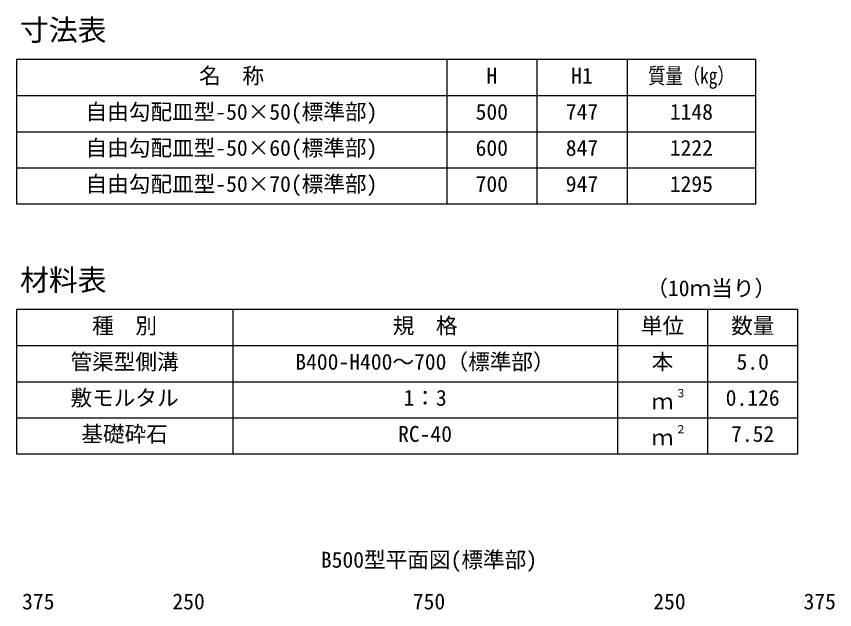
# Model space of a CAD drawing. Units: millimetres, scale not verified. Extents: x -12600 to 12600, y -5940 to 5940.
# Drawn here: x -10612 to -8911, y -4443 to -3209 of the extents above; entities that cross this region are included whole.
import ezdxf
from ezdxf.enums import TextEntityAlignment as Align

# ---------------------------------------------------------------- set-up
doc = ezdxf.new("R2010")
doc.units = ezdxf.units.MM
doc.header["$LTSCALE"] = 40
for name, color, linetype, lineweight in [('0-0_DIM', 7, 'Continuous', 25), ('0-3_HYO', 3, 'Continuous', 25), ('0-4_HYO2', 4, 'Continuous', 25), ('0-7_TXT', 7, 'Continuous', 25)]:
    doc.layers.add(name, color=color, linetype=linetype, lineweight=lineweight)
doc.styles.add('ＭＳ ゴシック', font='')
doc.styles.get('ＭＳ ゴシック').set_extended_font_data('MS Gothic')

msp = doc.modelspace()

# ---------------------------------------------------------------- linework, layer by layer
at = {"layer": '0-3_HYO'}
for p, q in [((-9717.5, -3298.87), (-9717.5, -3598.87)), ((-9530, -3298.87), (-9530, -3598.87)), ((-9342.5, -3298.87), (-9342.5, -3598.87)), ((-10612.5, -3373.87), (-9075, -3373.87)), ((-10162.5, -3818.65), (-10162.5, -4118.65)), ((-9362.5, -3818.65), (-9362.5, -4118.65)), ((-9175, -3818.65), (-9175, -4118.65)), ((-10612.5, -3893.65), (-8987.5, -3893.65))]:
    msp.add_line(p, q, dxfattribs=at)
for points in [[(-10612.5, -3598.87), (-9075, -3598.87), (-9075, -3298.87), (-10612.5, -3298.87)], [(-10612.5, -4118.65), (-8987.5, -4118.65), (-8987.5, -3818.65), (-10612.5, -3818.65)]]:
    msp.add_lwpolyline(points, close=True, dxfattribs=at)
at = {"layer": '0-4_HYO2'}
for p, q in [((-10612.5, -3448.87), (-9075, -3448.87)), ((-10612.5, -3523.87), (-9075, -3523.87)), ((-10612.5, -3968.65), (-8987.5, -3968.65)), ((-10612.5, -4043.65), (-8987.5, -4043.65))]:
    msp.add_line(p, q, dxfattribs=at)

# ---------------------------------------------------------------- texts
at = {"layer": '0-0_DIM', "style": 'ＭＳ ゴシック'}
for s, p in [('375', (-10600.56, -4452.02)), ('250', (-10288.06, -4452.02)), ('750', (-9788.06, -4452.02)), ('250', (-9288.06, -4452.02)), ('375', (-8975.56, -4452.02))]:
    msp.add_text(s, height=32.99, dxfattribs=at).set_placement(p, align=Align.BOTTOM_LEFT)
at = {"layer": '0-7_TXT', "style": 'ＭＳ ゴシック'}
for s, height, p in [('寸法表', 43.99, (-10605, -3272.62)), ('名\u3000称', 32.99, (-10232.5, -3358.87)), ('H', 32.99, (-9635, -3358.87)), ('H1', 32.99, (-9458.75, -3358.87)), ('自由勾配皿型-50×50(標準部)', 32.99, (-10468.75, -3433.87)), ('500', 32.99, (-9657.5, -3433.87)), ('747', 32.99, (-9470, -3433.87)), ('1148', 32.99, (-9253.75, -3433.87)), ('自由勾配皿型-50×60(標準部)', 32.99, (-10468.75, -3508.87)), ('600', 32.99, (-9657.5, -3508.87)), ('847', 32.99, (-9470, -3508.87)), ('1222', 32.99, (-9253.75, -3508.87)), ('自由勾配皿型-50×70(標準部)', 32.99, (-10468.75, -3583.87)), ('700', 32.99, (-9657.5, -3583.87)), ('947', 32.99, (-9470, -3583.87)), ('1295', 32.99, (-9253.75, -3583.87)), ('材料表', 43.99, (-10605, -3792.4)), ('（10ｍ当り）', 32.99, (-9302.5, -3800.65)), ('種\u3000別', 32.99, (-10455, -3878.65)), ('規\u3000格', 32.99, (-9830, -3878.65)), ('単位', 32.99, (-9313.75, -3878.65)), ('数量', 32.99, (-9126.25, -3878.65)), ('管渠型側溝', 32.99, (-10500, -3953.65)), ('B400-H400～700（標準部）', 32.99, (-10032.5, -3953.65)), ('本', 32.99, (-9291.25, -3953.65)), ('5.0', 32.99, (-9115, -3953.65)), ('敷モルタル', 32.99, (-10500, -4028.65)), ('1：3', 32.99, (-9807.5, -4028.65)), ('３', 16.5, (-9242.09, -4005.87)), ('0.126', 32.99, (-9137.5, -4028.65)), ('ｍ', 32.99, (-9291.25, -4036.15)), ('基礎砕石', 32.99, (-10477.5, -4103.65)), ('RC-40', 32.99, (-9818.75, -4103.65)), ('２', 16.5, (-9242.09, -4080.87)), ('7.52', 32.99, (-9126.25, -4103.65)), ('ｍ', 32.99, (-9291.25, -4111.15)), ('B500型平面図(標準部)', 32.99, (-9979.31, -4365.34))]:
    msp.add_text(s, height=height, dxfattribs=at).set_placement(p, align=Align.BOTTOM_LEFT)
at = {"layer": '0-7_TXT', "style": 'ＭＳ ゴシック', "width": 0.8}
msp.add_text('質量（kg）', height=32.99, dxfattribs=at).set_placement((-9298.75, -3358.87), align=Align.BOTTOM_LEFT)

doc.saveas('drawing.dxf')
